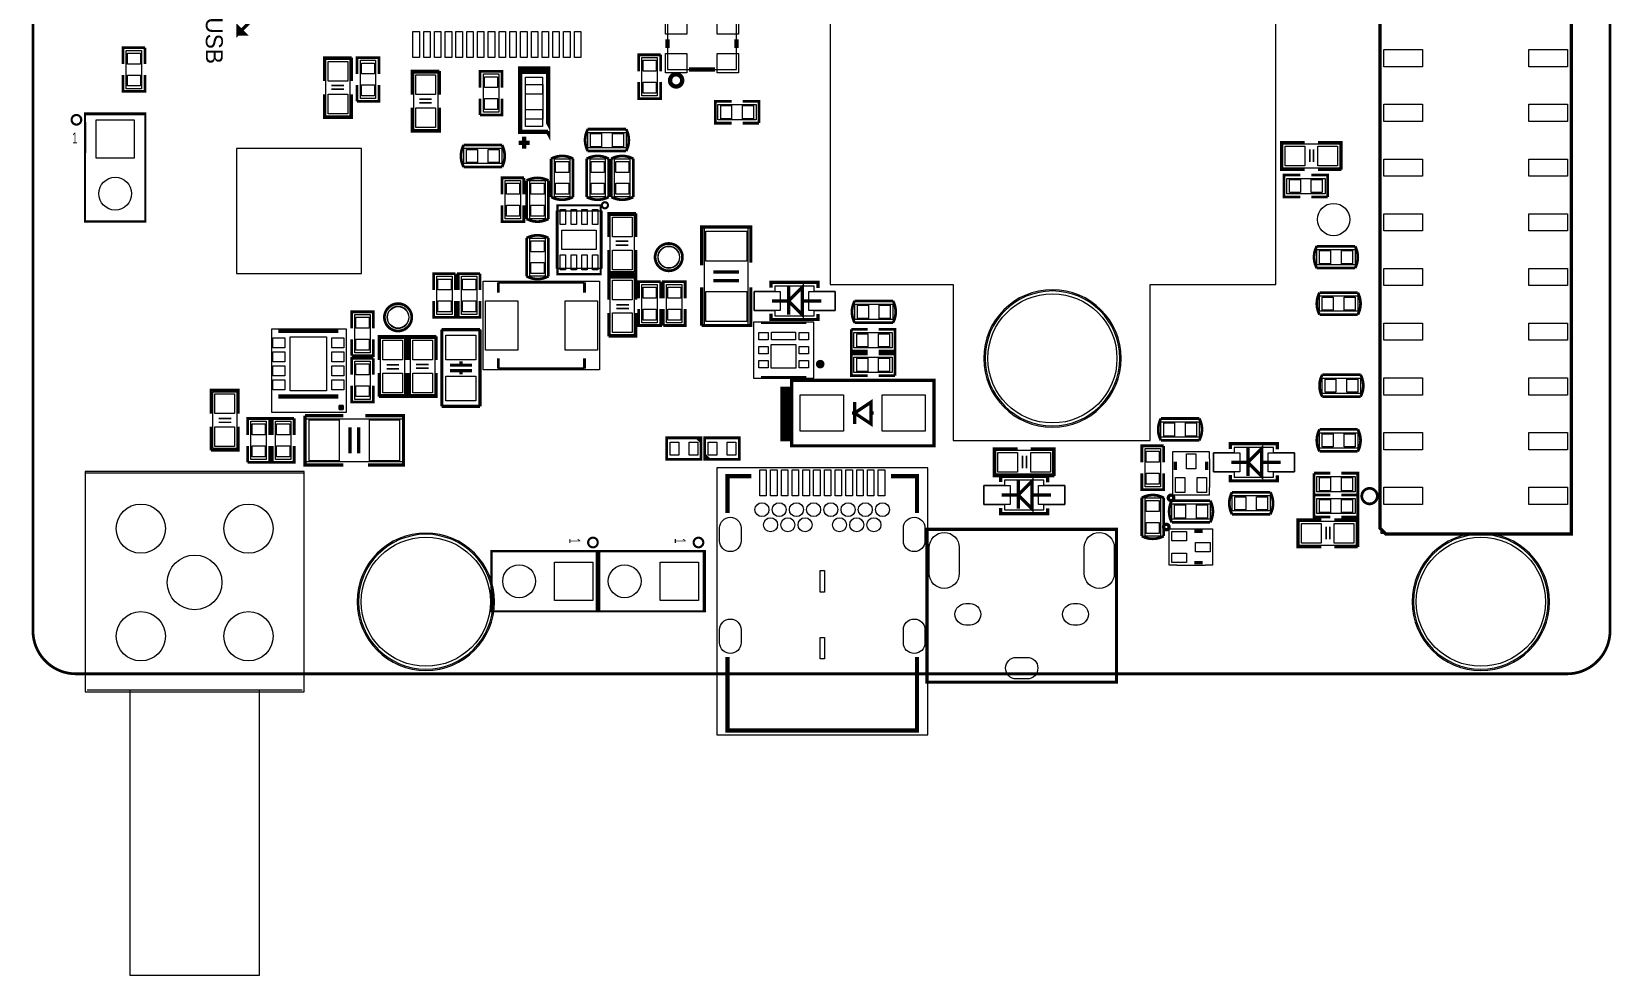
# Model space of a CAD drawing. Extents: x -67 to 6, y -17 to 84.
# Drawn here: x -67.3 to 6.1, y -17.4 to 26.5 of the extents above; entities that cross this region are included whole.
import ezdxf

# ---------------------------------------------------------------- set-up
doc = ezdxf.new("R2010")
doc.units = 0
doc.header["$MEASUREMENT"] = 0
doc.layers.add('PIN_TOP', color=80, linetype='CONTINUOUS')

msp = doc.modelspace()

# ---------------------------------------------------------------- linework, layer by layer
at = {"layer": 'PIN_TOP', "color": 0}
for points, const_width in [([(-67.250005, 81.350002), (-67.250005, -1.35001)], 0.127), ([(6.000013, 60.649993), (6.000013, -1.35001)], 0.127), ([(-4.679975, 54.880002), (-4.679975, 3.410001), (-4.409973, 3.139999), (4.200017, 3.139999), (4.200017, 54.920007), (-4.63997, 54.920007), (-4.679975, 54.880002)], 0.150012), ([(-56.5912, 29.6926), (-56.5912, 27.5082), (-57.7342, 26.3652), (-57.7342, 26.6954), (-57.404, 26.3652), (-57.7088, 26.3652)], 0.1524), ([(-63.0682, 24.9682), (-63.0682, 25.7302), (-62.0522, 25.7302)], 0.127), ([(-62.0522, 25.7302), (-62.0522, 24.9682)], 0.127), ([(-37.777064, 25.710134), (-37.777064, 26.111454)], 0.20066), ([(-34.576664, 26.111454), (-34.576664, 25.710134)], 0.20066), ([(-53.721, 24.1808), (-53.721, 25.273), (-52.451, 25.273)], 0.127), ([(-52.451, 25.273), (-52.451, 24.1808)], 0.127), ([(-52.197, 24.511), (-52.197, 25.273), (-51.181, 25.273), (-51.181, 24.511)], 0.127), ([(-39.116, 24.638), (-39.116, 25.4), (-38.1, 25.4)], 0.127), ([(-38.1, 25.4), (-38.1, 24.638)], 0.127), ([(-62.0522, 24.4602), (-62.0522, 23.6982), (-63.0682, 23.6982), (-63.0682, 24.4602)], 0.127), ([(-49.638864, 23.548594), (-49.638864, 24.640794), (-48.368864, 24.640794)], 0.127), ([(-48.368864, 24.640794), (-48.368864, 23.548594)], 0.127), ([(-46.482, 23.876), (-46.482, 24.638), (-45.466, 24.638), (-45.466, 23.876)], 0.127), ([(-44.623939, 24.763806), (-43.323916, 24.763806), (-43.323916, 24.614403), (-44.623939, 24.614403), (-44.623939, 24.763806), (-43.323916, 24.763806)], 0.199898), ([(-36.776304, 24.711914), (-35.577424, 24.711914)], 0.20066), ([(-52.451, 23.5712), (-52.451, 22.479), (-53.721, 22.479), (-53.721, 23.5712)], 0.127), ([(-52.8066, 23.9776), (-53.3908, 23.9776)], 0.0762), ([(-52.8066, 23.7998), (-53.3908, 23.7998)], 0.0762), ([(-51.181, 24.003), (-51.181, 23.241), (-52.197, 23.241)], 0.127), ([(-52.197, 23.241), (-52.197, 24.003)], 0.127), ([(-38.1, 24.13), (-38.1, 23.368), (-39.116, 23.368), (-39.116, 24.13)], 0.127), ([(-48.368864, 22.938994), (-48.368864, 21.846794), (-49.638864, 21.846794), (-49.638864, 22.938994)], 0.127), ([(-48.724464, 23.345394), (-49.308664, 23.345394)], 0.0762), ([(-48.724464, 23.167594), (-49.308664, 23.167594)], 0.0762), ([(-45.466, 23.368), (-45.466, 22.606), (-46.482, 22.606)], 0.127), ([(-46.482, 22.606), (-46.482, 23.368)], 0.127), ([(-34.798, 22.225), (-35.56, 22.225), (-35.56, 23.241), (-34.798, 23.241)], 0.127), ([(-34.29, 23.241), (-33.528, 23.241), (-33.528, 22.225)], 0.127), ([(-64.831062, 17.661103), (-62.031067, 17.661103), (-62.034064, 22.126194), (-62.031067, 22.681184), (-64.831062, 22.681184), (-64.828064, 22.126194), (-64.831062, 17.661103)], 0.100101), ([(-33.528, 22.225), (-34.29, 22.225)], 0.127), ([(-44.685128, 21.312403), (-44.177128, 21.312403)], 0.199898), ([(-44.431128, 21.033003), (-44.431128, 21.591803)], 0.199898), ([(-41.4782, 21.9456), (-39.7002, 21.9456)], 0.127), ([(-8.1788, 20.066), (-9.271, 20.066), (-9.271, 21.336), (-8.1788, 21.336)], 0.127), ([(-7.5692, 21.336), (-6.477, 21.336), (-6.477, 20.066)], 0.127), ([(-47.244, 21.209), (-45.466, 21.209)], 0.127), ([(-43.18, 18.796), (-43.18, 20.574)], 0.127), ([(-42.164, 20.574), (-42.164, 18.796)], 0.127), ([(-41.529, 18.796), (-41.529, 20.574)], 0.127), ([(-39.7002, 20.9296), (-41.4782, 20.9296)], 0.127), ([(-40.513, 20.574), (-40.513, 18.796)], 0.127), ([(-40.386, 18.796), (-40.386, 20.574)], 0.127), ([(-39.37, 20.574), (-39.37, 18.796)], 0.127), ([(-7.9502, 20.4216), (-7.9502, 21.0058)], 0.0762), ([(-7.7724, 20.4216), (-7.7724, 21.0058)], 0.0762), ([(-45.466, 20.193), (-47.244, 20.193)], 0.127), ([(-8.382, 18.796), (-9.144, 18.796), (-9.144, 19.812), (-8.382, 19.812)], 0.127), ([(-7.874, 19.812), (-7.112, 19.812), (-7.112, 18.796)], 0.127), ([(-6.477, 20.066), (-7.5692, 20.066)], 0.127), ([(-45.466, 18.923), (-45.466, 19.685), (-44.45, 19.685)], 0.127), ([(-44.45, 19.685), (-44.45, 18.923)], 0.127), ([(-44.323, 17.78), (-44.323, 19.558)], 0.127), ([(-43.307, 19.558), (-43.307, 17.78)], 0.127), ([(-44.45, 18.415), (-44.45, 17.653), (-45.466, 17.653), (-45.466, 18.415)], 0.127), ([(-42.884141, 18.411901), (-42.884141, 15.212111), (-40.884145, 15.212111), (-40.884145, 18.411901), (-42.884141, 18.411901)], 0.100101), ([(-7.112, 18.796), (-7.874, 18.796)], 0.127), ([(-40.513, 16.9418), (-40.513, 18.034), (-39.243, 18.034)], 0.127), ([(-39.243, 18.034), (-39.243, 16.9418)], 0.127), ([(-44.323, 15.113), (-44.323, 16.891)], 0.127), ([(-43.307, 16.891), (-43.307, 15.113)], 0.127), ([(-36.195, 15.621), (-36.195, 17.399), (-33.909, 17.399), (-33.909, 15.748)], 0.150114), ([(-39.243, 16.3322), (-39.243, 15.24), (-40.513, 15.24), (-40.513, 16.3322)], 0.127), ([(-39.5986, 16.7386), (-40.1828, 16.7386)], 0.0762), ([(-39.5986, 16.5608), (-40.1828, 16.5608)], 0.0762), ([(-7.62, 16.51), (-5.842, 16.51)], 0.127), ([(-5.842, 15.494), (-7.62, 15.494)], 0.127), ([(-48.641, 14.478), (-48.641, 15.24), (-47.625, 15.24)], 0.127), ([(-47.625, 15.24), (-47.625, 14.478)], 0.127), ([(-47.498, 14.478), (-47.498, 15.24), (-46.482, 15.24)], 0.127), ([(-46.482, 15.24), (-46.482, 14.478)], 0.127), ([(-41.633013, 14.826996), (-45.633005, 14.826996)], 0.127), ([(-45.633005, 14.826996), (-45.633005, 14.347012)], 0.127), ([(-41.633013, 14.826996), (-41.633013, 14.347012)], 0.127), ([(-40.513, 14.0208), (-40.513, 15.113), (-39.243, 15.113), (-39.243, 14.0208)], 0.127), ([(-39.116, 14.097), (-39.116, 14.859), (-38.1, 14.859)], 0.127), ([(-38.1, 14.859), (-38.1, 14.097)], 0.127), ([(-37.973, 14.097), (-37.973, 14.859), (-36.957, 14.859), (-36.957, 14.097)], 0.127), ([(-33.909, 14.605), (-33.909, 12.827), (-36.195, 12.827)], 0.150114), ([(-36.195, 12.827), (-36.195, 14.605)], 0.150114), ([(-35.651948, 15.312898), (-34.452052, 15.312898)], 0.150114), ([(-35.651948, 14.913102), (-34.452052, 14.913102)], 0.150114), ([(-30.7848, 14.5669), (-30.7848, 14.8336), (-32.9692, 14.8336), (-32.9692, 14.5796)], 0.1524), ([(-32.1564, 13.97), (-31.5214, 13.335), (-31.5214, 14.605), (-32.1564, 13.97), (-32.9184, 13.97)], 0.1524), ([(-32.1564, 13.335), (-32.1564, 14.6558)], 0.1524), ([(-47.625, 13.97), (-47.625, 13.208), (-48.641, 13.208), (-48.641, 13.97)], 0.127), ([(-46.482, 13.97), (-46.482, 13.208), (-47.498, 13.208), (-47.498, 13.97)], 0.127), ([(-31.5214, 13.97), (-30.6324, 13.97)], 0.1524), ([(-29.083, 13.97), (-27.305, 13.97)], 0.127), ([(-7.493, 14.351), (-5.715, 14.351)], 0.127), ([(-52.451, 12.7), (-52.451, 13.462), (-51.435, 13.462), (-51.435, 12.7)], 0.127), ([(-40.513, 12.319), (-40.513, 13.4112)], 0.127), ([(-39.243, 13.4112), (-39.243, 12.319), (-40.513, 12.319)], 0.127), ([(-40.1574, 13.7922), (-39.5732, 13.7922)], 0.0762), ([(-40.1574, 13.6144), (-39.5732, 13.6144)], 0.0762), ([(-38.1, 13.589), (-38.1, 12.827), (-39.116, 12.827), (-39.116, 13.589)], 0.127), ([(-36.957, 13.589), (-36.957, 12.827), (-37.973, 12.827)], 0.127), ([(-37.973, 12.827), (-37.973, 13.589)], 0.127), ([(-32.9692, 13.3731), (-32.9692, 13.1064), (-30.7848, 13.1064), (-30.7848, 13.3604)], 0.1524), ([(-5.715, 13.335), (-7.493, 13.335)], 0.127), ([(-55.858004, 12.573), (-53.064004, 12.573)], 0.2), ([(-48.26, 9.0805), (-48.26, 12.6365)], 0.1524), ([(-48.26, 12.6365), (-46.482, 12.6365)], 0.1524), ([(-46.482, 9.0805), (-46.482, 12.6365)], 0.1524), ([(-33.435011, 12.954), (-31.334989, 12.954)], 0.127), ([(-28.480664, 11.635994), (-29.242664, 11.635994), (-29.242664, 12.651994)], 0.127), ([(-29.242664, 12.651994), (-28.480664, 12.651994)], 0.127), ([(-27.305, 12.954), (-29.083, 12.954)], 0.127), ([(-27.972664, 12.651994), (-27.210664, 12.651994), (-27.210664, 11.635994), (-27.972664, 11.635994)], 0.127), ([(-51.435, 12.192), (-51.435, 11.43), (-52.451, 11.43)], 0.127), ([(-52.451, 11.43), (-52.451, 12.192)], 0.127), ([(-51.181, 11.2268), (-51.181, 12.319), (-49.911, 12.319), (-49.911, 11.2268)], 0.127), ([(-49.784, 11.2268), (-49.784, 12.319), (-48.514, 12.319)], 0.127), ([(-48.514, 12.319), (-48.514, 11.2268)], 0.127), ([(-52.451, 10.541), (-52.451, 11.303), (-51.435, 11.303)], 0.127), ([(-51.435, 11.303), (-51.435, 10.541)], 0.127), ([(-50.8254, 10.9982), (-50.2412, 10.9982)], 0.0762), ([(-48.8696, 11.0236), (-49.4538, 11.0236)], 0.0762), ([(-46.863, 10.9855), (-47.879, 10.9855)], 0.1524), ([(-47.371, 10.9855), (-47.371, 11.1633)], 0.1524), ([(-45.633005, 11.306988), (-45.633005, 10.827004)], 0.127), ([(-41.633013, 11.306988), (-41.633013, 10.827004)], 0.127), ([(-28.480664, 10.492994), (-29.242664, 10.492994), (-29.242664, 11.508994), (-28.480664, 11.508994)], 0.127), ([(-27.972664, 11.508994), (-27.210664, 11.508994), (-27.210664, 10.492994)], 0.127), ([(-51.181, 9.525), (-51.181, 10.6172)], 0.127), ([(-49.911, 10.6172), (-49.911, 9.525), (-51.181, 9.525)], 0.127), ([(-50.8254, 10.8204), (-50.2412, 10.8204)], 0.0762), ([(-48.514, 10.6172), (-48.514, 9.525), (-49.784, 9.525), (-49.784, 10.6172)], 0.127), ([(-48.8696, 10.8458), (-49.4538, 10.8458)], 0.0762), ([(-47.879, 10.7315), (-46.863, 10.7315)], 0.1524), ([(-47.371, 10.7315), (-47.371, 10.5537)], 0.1524), ([(-41.633013, 10.827004), (-45.633005, 10.827004)], 0.127), ([(-31.334989, 10.414), (-33.435011, 10.414)], 0.127), ([(-25.659105, 7.239), (-32.009105, 7.239), (-32.009105, 10.287), (-25.405105, 10.287), (-25.405105, 7.239), (-25.659105, 7.239)], 0.1524), ([(-27.210664, 10.492994), (-27.972664, 10.492994)], 0.127), ([(-7.366, 10.541), (-5.588, 10.541)], 0.127), ([(-58.9788, 8.7376), (-58.9788, 9.8298), (-57.7088, 9.8298), (-57.7088, 8.7376)], 0.127), ([(-55.858004, 9.525), (-53.064004, 9.525)], 0.2), ([(-51.435, 10.033), (-51.435, 9.271), (-52.451, 9.271), (-52.451, 10.033)], 0.127), ([(-32.293611, 7.449795), (-32.293611, 9.989795)], 0.500405), ([(-5.588, 9.525), (-7.366, 9.525)], 0.127), ([(-53.064004, 9.017), (-52.810004, 9.017)], 0.2), ([(-52.937004, 9.144), (-52.937004, 8.89)], 0.2), ([(-48.26, 9.0805), (-46.482, 9.0805)], 0.1524), ([(-29.088105, 8.763), (-29.215105, 8.763)], 0.1524), ([(-28.326105, 8.255), (-28.326105, 9.271), (-29.088105, 8.763), (-28.326105, 8.255)], 0.1524), ([(-29.088105, 8.255), (-29.088105, 9.271)], 0.1524), ([(-28.326105, 8.763), (-28.199105, 8.763)], 0.1524), ([(-58.9788, 7.0358), (-58.9788, 8.128)], 0.127), ([(-57.7088, 8.128), (-57.7088, 7.0358), (-58.9788, 7.0358)], 0.127), ([(-58.6232, 8.509), (-58.039, 8.509)], 0.0762), ([(-58.6232, 8.3312), (-58.039, 8.3312)], 0.0762), ([(-57.277, 7.747), (-57.277, 8.509), (-56.261, 8.509), (-56.261, 7.747)], 0.127), ([(-56.134, 7.747), (-56.134, 8.509), (-55.118, 8.509)], 0.127), ([(-55.118, 8.509), (-55.118, 7.747)], 0.127), ([(-52.832, 6.35), (-54.61, 6.35), (-54.61, 8.636)], 0.150114), ([(-54.61, 8.636), (-52.832, 8.636)], 0.150114), ([(-52.523898, 8.092948), (-52.523898, 6.893052)], 0.150114), ([(-52.124102, 8.092948), (-52.124102, 6.893052)], 0.150114), ([(-51.816, 8.636), (-50.038, 8.636), (-50.038, 6.35), (-51.689, 6.35)], 0.150114), ([(-14.859, 8.509), (-13.081, 8.509)], 0.127), ([(-36.217098, 6.611899), (-36.217098, 7.612101), (-37.817298, 7.612101), (-37.817298, 6.611899), (-36.217098, 6.611899)], 0.127), ([(-36.217098, 7.411999), (-36.417301, 7.612101)], 0.127), ([(-36.045902, 7.612101), (-36.045902, 6.611899), (-34.445702, 6.611899), (-34.445702, 7.612101), (-36.045902, 7.612101)], 0.127), ([(-13.081, 7.493), (-14.859, 7.493)], 0.127), ([(-9.4488, 7.0739), (-9.4488, 7.3406), (-11.6332, 7.3406), (-11.6332, 7.0866)], 0.1524), ([(-7.493, 8.001), (-5.715, 8.001)], 0.127), ([(-56.261, 7.239), (-56.261, 6.477), (-57.277, 6.477)], 0.127), ([(-57.277, 6.477), (-57.277, 7.239)], 0.127), ([(-55.118, 7.239), (-55.118, 6.477), (-56.134, 6.477), (-56.134, 7.239)], 0.127), ([(-36.045902, 6.812001), (-35.845699, 6.611899)], 0.127), ([(-21.5138, 5.842), (-22.606, 5.842), (-22.606, 7.112), (-21.5138, 7.112)], 0.127), ([(-21.2852, 6.1976), (-21.2852, 6.7818)], 0.0762), ([(-21.1074, 6.1976), (-21.1074, 6.7818)], 0.0762), ([(-20.9042, 7.112), (-19.812, 7.112), (-19.812, 5.842)], 0.127), ([(-15.748, 6.477), (-15.748, 7.239), (-14.732, 7.239)], 0.127), ([(-14.732, 7.239), (-14.732, 6.477)], 0.127), ([(-10.8204, 6.477), (-10.1854, 5.842), (-10.1854, 7.112), (-10.8204, 6.477), (-11.5824, 6.477)], 0.1524), ([(-10.8204, 5.842), (-10.8204, 7.1628)], 0.1524), ([(-5.715, 6.985), (-7.493, 6.985)], 0.127), ([(-33.889899, 5.82488), (-34.989897, 5.82488), (-34.989897, 4.124884)], 0.199898), ([(-27.390014, 5.82488), (-26.189915, 5.82488), (-26.189915, 4.124884)], 0.199898), ([(-20.1168, 5.5499), (-20.1168, 5.8166), (-22.3012, 5.8166), (-22.3012, 5.5626)], 0.1524), ([(-19.812, 5.842), (-20.9042, 5.842)], 0.127), ([(-14.732, 5.969), (-14.732, 5.207), (-15.748, 5.207), (-15.748, 5.969)], 0.127), ([(-14.1859, 6.5024), (-14.1859, 6.1214)], 0.1524), ([(-12.7381, 6.1214), (-12.7381, 6.5024)], 0.1524), ([(-11.6332, 5.8801), (-11.6332, 5.6134), (-9.4488, 5.6134), (-9.4488, 5.8674)], 0.1524), ([(-10.1854, 6.477), (-9.2964, 6.477)], 0.1524), ([(-6.985, 4.953), (-7.747, 4.953), (-7.747, 5.969)], 0.127), ([(-7.747, 5.969), (-6.985, 5.969)], 0.127), ([(-6.477, 5.969), (-5.715, 5.969), (-5.715, 4.953), (-6.477, 4.953)], 0.127), ([(-21.4884, 4.953), (-20.8534, 4.318), (-20.8534, 5.588), (-21.4884, 4.953), (-22.2504, 4.953)], 0.1524), ([(-21.4884, 4.318), (-21.4884, 5.6388)], 0.1524), ([(-11.557, 5.08), (-9.779, 5.08)], 0.127), ([(-22.3012, 4.3561), (-22.3012, 4.0894), (-20.1168, 4.0894), (-20.1168, 4.3434)], 0.1524), ([(-20.8534, 4.953), (-19.9644, 4.953)], 0.1524), ([(-15.748, 3.048), (-15.748, 4.826)], 0.127), ([(-14.732, 4.826), (-14.732, 3.048)], 0.127), ([(-14.351, 4.699), (-12.573, 4.699)], 0.127), ([(-6.985, 3.937), (-7.747, 3.937), (-7.747, 4.953)], 0.127), ([(-7.747, 4.953), (-6.985, 4.953)], 0.127), ([(-6.477, 4.953), (-5.715, 4.953), (-5.715, 3.937), (-6.477, 3.937)], 0.127), ([(-12.573, 3.683), (-14.351, 3.683)], 0.127), ([(-9.779, 4.064), (-11.557, 4.064)], 0.127), ([(-7.4168, 2.54), (-8.509, 2.54), (-8.509, 3.81), (-7.4168, 3.81)], 0.127), ([(-6.8072, 3.81), (-5.715, 3.81), (-5.715, 2.54)], 0.127), ([(-17.724806, 3.365805), (-16.924807, 3.365805), (-16.924807, -3.734206), (-25.72479, -3.734206), (-25.72479, 3.365805), (-17.724806, 3.365805)], 0.150012), ([(-12.9286, 3.2639), (-13.3096, 3.2639)], 0.1524), ([(-7.1882, 2.8956), (-7.1882, 3.4798)], 0.0762), ([(-7.0104, 2.8956), (-7.0104, 3.4798)], 0.0762), ([(-45.960081, 2.349983), (-45.960081, -0.450012), (-41.494989, -0.447015), (-40.939999, -0.450012), (-40.939999, 2.349983), (-41.494989, 2.346985), (-45.960081, 2.349983)], 0.100101), ([(-41.060091, 2.349983), (-41.060091, -0.450012), (-36.594999, -0.447015), (-36.040009, -0.450012), (-36.040009, 2.349983), (-36.594999, 2.346985), (-41.060091, 2.349983)], 0.100101), ([(-5.715, 2.54), (-6.8072, 2.54)], 0.127), ([(-13.3096, 1.8161), (-12.9286, 1.8161)], 0.1524), ([(-34.989897, -2.575103), (-34.989897, -5.975223), (-26.189915, -5.975223), (-26.189915, -2.575103)], 0.199898), ([(-21.889999, -3.350006), (-65.249984, -3.350006)], 0.127), ([(3.999992, -3.350006), (-21.927464, -3.350006)], 0.127)]:
    msp.add_lwpolyline(points, dxfattribs=dict(at, const_width=const_width))
for points in [[(-4.63997, 3.180004), (4.160012, 3.180004), (4.160012, 54.880002), (-4.63997, 54.880002)], [(-24.511, 43.942), (-24.511, 36.83), (-30.226, 36.83), (-30.226, 14.732), (-24.511, 14.732), (-24.511, 7.493), (-15.367, 7.493), (-15.367, 14.732), (-9.525, 14.732), (-9.525, 36.83), (-15.367, 36.83), (-15.367, 43.942)], [(-36.875364, 26.360374), (-37.876124, 26.360374), (-37.876124, 27.259534), (-36.875364, 27.259534)], [(-34.477604, 26.360374), (-35.478364, 26.360374), (-35.478364, 27.259534), (-34.477604, 27.259534)], [(-49.301933, 26.47569), (-49.301933, 25.275794), (-49.601907, 25.275794), (-49.601907, 26.47569)], [(-48.801807, 26.47569), (-48.801807, 25.275794), (-49.101781, 25.275794), (-49.101781, 26.47569)], [(-48.301935, 26.47569), (-48.301935, 25.275794), (-48.601909, 25.275794), (-48.601909, 26.47569)], [(-47.801809, 26.47569), (-47.801809, 25.275794), (-48.101783, 25.275794), (-48.101783, 26.47569)], [(-47.301937, 26.47569), (-47.301937, 25.275794), (-47.601911, 25.275794), (-47.601911, 26.47569)], [(-46.801811, 26.47569), (-46.801811, 25.275794), (-47.101785, 25.275794), (-47.101785, 26.47569)], [(-46.301939, 26.47569), (-46.301939, 25.275794), (-46.601913, 25.275794), (-46.601913, 26.47569)], [(-45.801813, 26.47569), (-45.801813, 25.275794), (-46.101787, 25.275794), (-46.101787, 26.47569)], [(-45.301941, 26.47569), (-45.301941, 25.275794), (-45.601915, 25.275794), (-45.601915, 26.47569)], [(-44.801815, 26.47569), (-44.801815, 25.275794), (-45.101789, 25.275794), (-45.101789, 26.47569)], [(-44.301943, 26.47569), (-44.301943, 25.275794), (-44.601917, 25.275794), (-44.601917, 26.47569)], [(-43.801817, 26.47569), (-43.801817, 25.275794), (-44.101791, 25.275794), (-44.101791, 26.47569)], [(-43.301945, 26.47569), (-43.301945, 25.275794), (-43.601919, 25.275794), (-43.601919, 26.47569)], [(-42.801819, 26.47569), (-42.801819, 25.275794), (-43.101793, 25.275794), (-43.101793, 26.47569)], [(-42.301947, 26.47569), (-42.301947, 25.275794), (-42.601921, 25.275794), (-42.601921, 26.47569)], [(-41.801821, 26.47569), (-41.801821, 25.275794), (-42.101795, 25.275794), (-42.101795, 26.47569)], [(-37.777064, 27.109674), (-37.777064, 24.711914), (-34.576664, 24.711914), (-34.576664, 27.109674)], [(-62.2046, 23.8252), (-62.9158, 23.8252), (-62.9158, 25.6032), (-62.2046, 25.6032)], [(-62.2554, 24.9682), (-62.865, 24.9682), (-62.865, 25.4762), (-62.2554, 25.4762)], [(-52.5272, 23.5712), (-52.5272, 22.5552), (-53.6448, 22.5552), (-53.6448, 25.1968), (-52.5272, 25.1968), (-52.5272, 23.9522)], [(-53.5432, 25.0952), (-52.6288, 25.0952), (-52.6288, 24.1808), (-53.5432, 24.1808)], [(-52.0446, 25.146), (-51.3334, 25.146), (-51.3334, 23.368), (-52.0446, 23.368)], [(-51.9938, 25.019), (-51.3842, 25.019), (-51.3842, 24.511), (-51.9938, 24.511)], [(-38.2524, 23.495), (-38.9636, 23.495), (-38.9636, 25.273), (-38.2524, 25.273)], [(-38.3032, 24.638), (-38.9128, 24.638), (-38.9128, 25.146), (-38.3032, 25.146)], [(-36.875364, 24.562054), (-37.876124, 24.562054), (-37.876124, 25.461214), (-36.875364, 25.461214)], [(-34.477604, 24.562054), (-35.478364, 24.562054), (-35.478364, 25.461214), (-34.477604, 25.461214)], [(-2.709977, 24.840006), (-4.509973, 24.840006), (-4.509973, 25.640005), (-2.709977, 25.640005)], [(4.030015, 24.840006), (2.230018, 24.840006), (2.230018, 25.640005), (4.030015, 25.640005)], [(-62.2554, 23.9522), (-62.865, 23.9522), (-62.865, 24.4602), (-62.2554, 24.4602)], [(-48.445064, 22.938994), (-48.445064, 21.922994), (-49.562664, 21.922994), (-49.562664, 24.564594), (-48.445064, 24.564594), (-48.445064, 23.319994)], [(-49.461064, 24.462994), (-48.546664, 24.462994), (-48.546664, 23.548594), (-49.461064, 23.548594)], [(-46.3296, 24.511), (-45.6184, 24.511), (-45.6184, 22.733), (-46.3296, 22.733)], [(-46.2788, 24.384), (-45.6692, 24.384), (-45.6692, 23.876), (-46.2788, 23.876)], [(-43.580228, 23.573791), (-44.367628, 23.573791), (-44.367628, 24.361191), (-43.580228, 24.361191)], [(-53.5432, 23.5712), (-52.6288, 23.5712), (-52.6288, 22.6568), (-53.5432, 22.6568)], [(-51.9938, 24.003), (-51.3842, 24.003), (-51.3842, 23.495), (-51.9938, 23.495)], [(-43.573929, 22.417303), (-44.373927, 22.417303), (-44.373927, 24.017503), (-43.573929, 24.017503)], [(-38.3032, 23.622), (-38.9128, 23.622), (-38.9128, 24.13), (-38.3032, 24.13)], [(-49.461064, 22.938994), (-48.546664, 22.938994), (-48.546664, 22.024594), (-49.461064, 22.024594)], [(-46.2788, 23.368), (-45.6692, 23.368), (-45.6692, 22.86), (-46.2788, 22.86)], [(-43.580228, 22.073616), (-44.367628, 22.073616), (-44.367628, 22.861016), (-43.580228, 22.861016)], [(-35.433, 22.3774), (-35.433, 23.0886), (-33.655, 23.0886), (-33.655, 22.3774)], [(-35.306, 22.4282), (-35.306, 23.0378), (-34.798, 23.0378), (-34.798, 22.4282)], [(-34.29, 22.4282), (-34.29, 23.0378), (-33.782, 23.0378), (-33.782, 22.4282)], [(-2.709977, 22.300006), (-4.509973, 22.300006), (-4.509973, 23.100005), (-2.709977, 23.100005)], [(4.030015, 22.300006), (2.230018, 22.300006), (2.230018, 23.100005), (4.030015, 23.100005)], [(-64.828064, 17.681194), (-62.031067, 17.681194), (-62.031067, 22.608286), (-64.828064, 22.608286)], [(-64.320064, 20.602194), (-64.320064, 22.380194), (-62.542064, 22.380194), (-62.542064, 20.602194)], [(-39.7002, 21.7932), (-39.7002, 21.082), (-41.4782, 21.082), (-41.4782, 21.7932)], [(-40.8432, 21.7424), (-40.8432, 21.1328), (-41.3512, 21.1328), (-41.3512, 21.7424)], [(-39.8272, 21.7424), (-39.8272, 21.1328), (-40.3352, 21.1328), (-40.3352, 21.7424)], [(-51.989838, 15.249957), (-51.989838, 21.050047), (-57.789928, 21.050047), (-57.789928, 15.249957)], [(-47.244, 20.3454), (-47.244, 21.0566), (-45.466, 21.0566), (-45.466, 20.3454)], [(-47.117, 20.3962), (-47.117, 21.0058), (-46.609, 21.0058), (-46.609, 20.3962)], [(-46.101, 20.3962), (-46.101, 21.0058), (-45.593, 21.0058), (-45.593, 20.3962)], [(-42.3164, 18.796), (-43.0276, 18.796), (-43.0276, 20.574), (-42.3164, 20.574)], [(-41.3766, 20.574), (-40.6654, 20.574), (-40.6654, 18.796), (-41.3766, 18.796)], [(-40.2336, 20.574), (-39.5224, 20.574), (-39.5224, 18.796), (-40.2336, 18.796)], [(-8.1788, 20.1422), (-9.1948, 20.1422), (-9.1948, 21.2598), (-6.5532, 21.2598), (-6.5532, 20.1422), (-7.7978, 20.1422)], [(-8.1788, 21.1582), (-8.1788, 20.2438), (-9.0932, 20.2438), (-9.0932, 21.1582)], [(-6.6548, 21.1582), (-6.6548, 20.2438), (-7.5692, 20.2438), (-7.5692, 21.1582)], [(-2.709977, 19.760006), (-4.509973, 19.760006), (-4.509973, 20.560005), (-2.709977, 20.560005)], [(4.030015, 19.760006), (2.230018, 19.760006), (2.230018, 20.560005), (4.030015, 20.560005)], [(-42.3672, 19.939), (-42.9768, 19.939), (-42.9768, 20.447), (-42.3672, 20.447)], [(-41.3258, 20.447), (-40.7162, 20.447), (-40.7162, 19.939), (-41.3258, 19.939)], [(-40.1828, 20.447), (-39.5732, 20.447), (-39.5732, 19.939), (-40.1828, 19.939)], [(-44.6024, 17.78), (-45.3136, 17.78), (-45.3136, 19.558), (-44.6024, 19.558)], [(-44.6532, 18.923), (-45.2628, 18.923), (-45.2628, 19.431), (-44.6532, 19.431)], [(-43.4594, 17.78), (-44.1706, 17.78), (-44.1706, 19.558), (-43.4594, 19.558)], [(-43.5102, 18.923), (-44.1198, 18.923), (-44.1198, 19.431), (-43.5102, 19.431)], [(-42.3672, 18.923), (-42.9768, 18.923), (-42.9768, 19.431), (-42.3672, 19.431)], [(-41.3258, 19.431), (-40.7162, 19.431), (-40.7162, 18.923), (-41.3258, 18.923)], [(-40.1828, 19.431), (-39.5732, 19.431), (-39.5732, 18.923), (-40.1828, 18.923)], [(-9.017, 18.9484), (-9.017, 19.6596), (-7.239, 19.6596), (-7.239, 18.9484)], [(-8.89, 18.9992), (-8.89, 19.6088), (-8.382, 19.6088), (-8.382, 18.9992)], [(-7.874, 18.9992), (-7.874, 19.6088), (-7.366, 19.6088), (-7.366, 18.9992)], [(-44.6532, 17.907), (-45.2628, 17.907), (-45.2628, 18.415), (-44.6532, 18.415)], [(-43.5102, 17.907), (-44.1198, 17.907), (-44.1198, 18.415), (-43.5102, 18.415)], [(-42.934153, 18.147005), (-40.834132, 18.147005), (-40.834132, 15.477007), (-42.934153, 15.477007)], [(-42.759185, 18.212016), (-42.509275, 18.212016), (-42.509275, 17.512017), (-42.759185, 17.512017)], [(-42.259009, 18.212016), (-42.009098, 18.212016), (-42.009098, 17.512017), (-42.259009, 17.512017)], [(-41.759187, 18.212016), (-41.509277, 18.212016), (-41.509277, 17.512017), (-41.759187, 17.512017)], [(-41.259011, 18.212016), (-41.0091, 18.212016), (-41.0091, 17.512017), (-41.259011, 17.512017)], [(-39.3192, 16.3322), (-39.3192, 15.3162), (-40.4368, 15.3162), (-40.4368, 17.9578), (-39.3192, 17.9578), (-39.3192, 16.7132)], [(-40.3352, 17.8562), (-39.4208, 17.8562), (-39.4208, 16.9418), (-40.3352, 16.9418)], [(-2.709977, 17.220006), (-4.509973, 17.220006), (-4.509973, 18.020005), (-2.709977, 18.020005)], [(4.030015, 17.220006), (2.230018, 17.220006), (2.230018, 18.020005), (4.030015, 18.020005)], [(-43.4594, 15.113), (-44.1706, 15.113), (-44.1706, 16.891), (-43.4594, 16.891)], [(-42.68409, 17.261954), (-41.084195, 17.261954), (-41.084195, 16.362058), (-42.68409, 16.362058)], [(-34.052002, 12.81303), (-36.051998, 12.81303), (-36.051998, 17.41297), (-34.052002, 17.41297)], [(-34.0995, 15.8115), (-36.0045, 15.8115), (-36.0045, 17.2085), (-34.0995, 17.2085)], [(-43.5102, 16.256), (-44.1198, 16.256), (-44.1198, 16.764), (-43.5102, 16.764)], [(-40.3352, 16.3322), (-39.4208, 16.3322), (-39.4208, 15.4178), (-40.3352, 15.4178)], [(-7.62, 15.6464), (-7.62, 16.3576), (-5.842, 16.3576), (-5.842, 15.6464)], [(-7.493, 15.6972), (-7.493, 16.3068), (-6.985, 16.3068), (-6.985, 15.6972)], [(-6.477, 15.6972), (-6.477, 16.3068), (-5.969, 16.3068), (-5.969, 15.6972)], [(-43.5102, 15.24), (-44.1198, 15.24), (-44.1198, 15.748), (-43.5102, 15.748)], [(-42.759185, 16.111995), (-42.509275, 16.111995), (-42.509275, 15.411996), (-42.759185, 15.411996)], [(-42.259009, 16.111995), (-42.009098, 16.111995), (-42.009098, 15.411996), (-42.259009, 15.411996)], [(-41.759187, 16.111995), (-41.509277, 16.111995), (-41.509277, 15.411996), (-41.759187, 15.411996)], [(-41.259011, 16.111995), (-41.0091, 16.111995), (-41.0091, 15.411996), (-41.259011, 15.411996)], [(-2.709977, 14.680006), (-4.509973, 14.680006), (-4.509973, 15.480005), (-2.709977, 15.480005)], [(4.030015, 14.680006), (2.230018, 14.680006), (2.230018, 15.480005), (4.030015, 15.480005)], [(-47.7774, 13.335), (-48.4886, 13.335), (-48.4886, 15.113), (-47.7774, 15.113)], [(-47.8282, 14.478), (-48.4378, 14.478), (-48.4378, 14.986), (-47.8282, 14.986)], [(-46.6344, 13.335), (-47.3456, 13.335), (-47.3456, 15.113), (-46.6344, 15.113)], [(-46.6852, 14.478), (-47.2948, 14.478), (-47.2948, 14.986), (-46.6852, 14.986)], [(-46.333004, 14.890496), (-40.933014, 14.890496), (-40.933014, 10.763504), (-46.333004, 10.763504)], [(-40.4368, 14.0208), (-40.4368, 15.0368), (-39.3192, 15.0368), (-39.3192, 12.3952), (-40.4368, 12.3952), (-40.4368, 13.6398)], [(-39.4208, 14.0208), (-40.3352, 14.0208), (-40.3352, 14.9352), (-39.4208, 14.9352)], [(-38.2524, 12.954), (-38.9636, 12.954), (-38.9636, 14.732), (-38.2524, 14.732)], [(-37.8206, 14.732), (-37.1094, 14.732), (-37.1094, 12.954), (-37.8206, 12.954)], [(-47.8282, 13.462), (-48.4378, 13.462), (-48.4378, 13.97), (-47.8282, 13.97)], [(-46.6852, 13.462), (-47.2948, 13.462), (-47.2948, 13.97), (-46.6852, 13.97)], [(-46.233016, 13.976998), (-44.733019, 13.976998), (-44.733019, 11.677002), (-46.233016, 11.677002)], [(-42.532998, 13.976998), (-41.033001, 13.976998), (-41.033001, 11.677002), (-42.532998, 11.677002)], [(-38.3032, 14.097), (-38.9128, 14.097), (-38.9128, 14.605), (-38.3032, 14.605)], [(-37.7698, 14.605), (-37.1602, 14.605), (-37.1602, 14.097), (-37.7698, 14.097)], [(-34.0995, 13.0175), (-36.0045, 13.0175), (-36.0045, 14.4145), (-34.0995, 14.4145)], [(-33.7566, 14.4145), (-33.7566, 13.5255), (-32.7914, 13.5255), (-32.7914, 13.2842), (-30.9626, 13.2842), (-30.9626, 13.5255), (-29.9974, 13.5255), (-29.9974, 14.4145), (-30.9626, 14.4145), (-30.9626, 14.6558), (-32.7914, 14.6558), (-32.7914, 14.4145)], [(-33.7566, 14.4145), (-32.5374, 14.4145), (-32.5374, 13.5255), (-33.7566, 13.5255)], [(-31.2166, 14.4145), (-29.9974, 14.4145), (-29.9974, 13.5255), (-31.2166, 13.5255)], [(-7.493, 13.4874), (-7.493, 14.1986), (-5.715, 14.1986), (-5.715, 13.4874)], [(-7.366, 13.5382), (-7.366, 14.1478), (-6.858, 14.1478), (-6.858, 13.5382)], [(-6.35, 13.5382), (-6.35, 14.1478), (-5.842, 14.1478), (-5.842, 13.5382)], [(-52.2986, 13.335), (-51.5874, 13.335), (-51.5874, 11.557), (-52.2986, 11.557)], [(-52.2478, 13.208), (-51.6382, 13.208), (-51.6382, 12.7), (-52.2478, 12.7)], [(-39.4208, 12.4968), (-40.3352, 12.4968), (-40.3352, 13.4112), (-39.4208, 13.4112)], [(-38.3032, 13.081), (-38.9128, 13.081), (-38.9128, 13.589), (-38.3032, 13.589)], [(-37.7698, 13.589), (-37.1602, 13.589), (-37.1602, 13.081), (-37.7698, 13.081)], [(-27.305, 13.8176), (-27.305, 13.1064), (-29.083, 13.1064), (-29.083, 13.8176)], [(-28.448, 13.7668), (-28.448, 13.1572), (-28.956, 13.1572), (-28.956, 13.7668)], [(-27.432, 13.7668), (-27.432, 13.1572), (-27.94, 13.1572), (-27.94, 13.7668)], [(-52.710004, 8.79), (-56.161, 8.79), (-56.161, 12.673), (-52.710004, 12.673)], [(-48.26, 9.0805), (-48.26, 12.6365), (-46.482, 12.6365), (-46.482, 9.0805)], [(-30.985003, 10.384003), (-30.985003, 12.983997), (-33.784997, 12.983997), (-33.784997, 10.384003)], [(-33.105001, 12.509017), (-33.105001, 12.159005), (-33.534998, 12.159005), (-33.534998, 12.509017)], [(-31.826454, 12.514097), (-31.826454, 12.164085), (-32.943546, 12.164085), (-32.943546, 12.514097)], [(-31.235002, 12.509017), (-31.235002, 12.159005), (-31.664999, 12.159005), (-31.664999, 12.509017)], [(-27.337664, 12.499594), (-27.337664, 11.788394), (-29.115664, 11.788394), (-29.115664, 12.499594)], [(-2.709977, 12.140006), (-4.509973, 12.140006), (-4.509973, 12.940005), (-2.709977, 12.940005)], [(4.030015, 12.140006), (2.230018, 12.140006), (2.230018, 12.940005), (4.030015, 12.940005)], [(-55.551006, 11.789004), (-56.111, 11.789004), (-56.111, 12.259005), (-55.551006, 12.259005)], [(-53.611005, 9.788995), (-55.311002, 9.788995), (-55.311002, 12.309005), (-53.611005, 12.309005)], [(-52.811007, 11.789004), (-53.371001, 11.789004), (-53.371001, 12.259005), (-52.811007, 12.259005)], [(-52.2478, 12.192), (-51.6382, 12.192), (-51.6382, 11.684), (-52.2478, 11.684)], [(-51.1048, 11.2268), (-51.1048, 12.2428), (-49.9872, 12.2428), (-49.9872, 9.6012), (-51.1048, 9.6012), (-51.1048, 10.8458)], [(-50.0888, 11.2268), (-51.0032, 11.2268), (-51.0032, 12.1412), (-50.0888, 12.1412)], [(-48.5902, 10.6172), (-48.5902, 9.6012), (-49.7078, 9.6012), (-49.7078, 12.2428), (-48.5902, 12.2428), (-48.5902, 10.9982)], [(-49.6062, 12.1412), (-48.6918, 12.1412), (-48.6918, 11.2268), (-49.6062, 11.2268)], [(-46.6725, 11.2395), (-48.0695, 11.2395), (-48.0695, 12.3825), (-46.6725, 12.3825)], [(-33.105001, 11.859006), (-33.105001, 11.508994), (-33.534998, 11.508994), (-33.534998, 11.859006)], [(-31.80955, 11.947766), (-31.80955, 10.850258), (-32.96045, 10.850258), (-32.96045, 11.947766)], [(-31.235002, 11.859006), (-31.235002, 11.508994), (-31.664999, 11.508994), (-31.664999, 11.859006)], [(-28.480664, 12.448794), (-28.480664, 11.839194), (-28.988664, 11.839194), (-28.988664, 12.448794)], [(-27.464664, 12.448794), (-27.464664, 11.839194), (-27.972664, 11.839194), (-27.972664, 12.448794)], [(-55.551006, 11.138992), (-56.111, 11.138992), (-56.111, 11.608994), (-55.551006, 11.608994)], [(-52.811007, 11.138992), (-53.371001, 11.138992), (-53.371001, 11.608994), (-52.811007, 11.608994)], [(-51.5874, 9.398), (-52.2986, 9.398), (-52.2986, 11.176), (-51.5874, 11.176)], [(-51.6382, 10.541), (-52.2478, 10.541), (-52.2478, 11.049), (-51.6382, 11.049)], [(-33.105001, 11.208995), (-33.105001, 10.858983), (-33.534998, 10.858983), (-33.534998, 11.208995)], [(-31.235002, 11.208995), (-31.235002, 10.858983), (-31.664999, 10.858983), (-31.664999, 11.208995)], [(-29.115664, 10.645394), (-29.115664, 11.356594), (-27.337664, 11.356594), (-27.337664, 10.645394)], [(-28.988664, 10.696194), (-28.988664, 11.305794), (-28.480664, 11.305794), (-28.480664, 10.696194)], [(-27.972664, 10.696194), (-27.972664, 11.305794), (-27.464664, 11.305794), (-27.464664, 10.696194)], [(-55.551006, 10.489006), (-56.111, 10.489006), (-56.111, 10.959008), (-55.551006, 10.959008)], [(-55.551006, 9.838995), (-56.111, 9.838995), (-56.111, 10.308996), (-55.551006, 10.308996)], [(-52.811007, 10.489006), (-53.371001, 10.489006), (-53.371001, 10.959008), (-52.811007, 10.959008)], [(-52.811007, 9.838995), (-53.371001, 9.838995), (-53.371001, 10.308996), (-52.811007, 10.308996)], [(-50.0888, 9.7028), (-51.0032, 9.7028), (-51.0032, 10.6172), (-50.0888, 10.6172)], [(-49.6062, 10.6172), (-48.6918, 10.6172), (-48.6918, 9.7028), (-49.6062, 9.7028)], [(-46.6725, 9.3345), (-48.0695, 9.3345), (-48.0695, 10.4775), (-46.6725, 10.4775)], [(-25.405105, 10.287), (-32.009105, 10.287), (-32.009105, 7.239), (-25.405105, 7.239)], [(-7.366, 9.6774), (-7.366, 10.3886), (-5.588, 10.3886), (-5.588, 9.6774)], [(-7.239, 9.7282), (-7.239, 10.3378), (-6.731, 10.3378), (-6.731, 9.7282)], [(-6.223, 9.7282), (-6.223, 10.3378), (-5.715, 10.3378), (-5.715, 9.7282)], [(-2.709977, 9.600006), (-4.509973, 9.600006), (-4.509973, 10.400005), (-2.709977, 10.400005)], [(4.030015, 9.600006), (2.230018, 9.600006), (2.230018, 10.400005), (4.030015, 10.400005)], [(-58.9026, 8.7376), (-58.9026, 9.7536), (-57.785, 9.7536), (-57.785, 7.112), (-58.9026, 7.112), (-58.9026, 8.3566)], [(-57.8866, 8.7376), (-58.801, 8.7376), (-58.801, 9.652), (-57.8866, 9.652)], [(-51.6382, 9.525), (-52.2478, 9.525), (-52.2478, 10.033), (-51.6382, 10.033)], [(-29.6037, 9.6012), (-29.6037, 7.9248), (-31.6103, 7.9248), (-31.6103, 9.6012)], [(-25.803911, 9.6012), (-25.803911, 7.9248), (-27.810511, 7.9248), (-27.810511, 9.6012)], [(-57.8866, 7.2136), (-58.801, 7.2136), (-58.801, 8.128), (-57.8866, 8.128)], [(-57.1246, 8.382), (-56.4134, 8.382), (-56.4134, 6.604), (-57.1246, 6.604)], [(-57.0738, 8.255), (-56.4642, 8.255), (-56.4642, 7.747), (-57.0738, 7.747)], [(-55.2704, 6.604), (-55.9816, 6.604), (-55.9816, 8.382), (-55.2704, 8.382)], [(-55.3212, 7.747), (-55.9308, 7.747), (-55.9308, 8.255), (-55.3212, 8.255)], [(-54.62397, 6.493002), (-54.62397, 8.492998), (-50.02403, 8.492998), (-50.02403, 6.493002)], [(-54.4195, 6.5405), (-54.4195, 8.4455), (-53.0225, 8.4455), (-53.0225, 6.5405)], [(-51.6255, 6.5405), (-51.6255, 8.4455), (-50.2285, 8.4455), (-50.2285, 6.5405)], [(-13.081, 8.3566), (-13.081, 7.6454), (-14.859, 7.6454), (-14.859, 8.3566)], [(-14.224, 8.3058), (-14.224, 7.6962), (-14.732, 7.6962), (-14.732, 8.3058)], [(-13.208, 8.3058), (-13.208, 7.6962), (-13.716, 7.6962), (-13.716, 8.3058)], [(-36.217098, 6.611899), (-36.217098, 7.612101), (-37.817298, 7.612101), (-37.817298, 6.611899)], [(-37.258396, 7.411999), (-37.258396, 6.812001), (-37.658396, 6.812001), (-37.658396, 7.411999)], [(-36.376, 7.411999), (-36.376, 6.812001), (-36.776, 6.812001), (-36.776, 7.411999)], [(-36.045902, 7.612101), (-36.045902, 6.611899), (-34.445702, 6.611899), (-34.445702, 7.612101)], [(-35.887, 6.812001), (-35.887, 7.411999), (-35.487, 7.411999), (-35.487, 6.812001)], [(-35.004604, 6.812001), (-35.004604, 7.411999), (-34.604604, 7.411999), (-34.604604, 6.812001)], [(-7.493, 7.1374), (-7.493, 7.8486), (-5.715, 7.8486), (-5.715, 7.1374)], [(-7.366, 7.1882), (-7.366, 7.7978), (-6.858, 7.7978), (-6.858, 7.1882)], [(-6.35, 7.1882), (-6.35, 7.7978), (-5.842, 7.7978), (-5.842, 7.1882)], [(-2.709977, 7.060006), (-4.509973, 7.060006), (-4.509973, 7.860005), (-2.709977, 7.860005)], [(4.030015, 7.060006), (2.230018, 7.060006), (2.230018, 7.860005), (4.030015, 7.860005)], [(-57.0738, 7.239), (-56.4642, 7.239), (-56.4642, 6.731), (-57.0738, 6.731)], [(-55.3212, 6.731), (-55.9308, 6.731), (-55.9308, 7.239), (-55.3212, 7.239)], [(-21.5138, 5.9182), (-22.5298, 5.9182), (-22.5298, 7.0358), (-19.8882, 7.0358), (-19.8882, 5.9182), (-21.1328, 5.9182)], [(-21.5138, 6.9342), (-21.5138, 6.0198), (-22.4282, 6.0198), (-22.4282, 6.9342)], [(-19.9898, 6.9342), (-19.9898, 6.0198), (-20.9042, 6.0198), (-20.9042, 6.9342)], [(-14.8844, 5.334), (-15.5956, 5.334), (-15.5956, 7.112), (-14.8844, 7.112)], [(-14.9352, 6.477), (-15.5448, 6.477), (-15.5448, 6.985), (-14.9352, 6.985)], [(-14.3129, 6.968998), (-12.612091, 6.968998), (-12.612091, 6.6294), (-12.6111, 6.6294), (-12.6111, 5.3086), (-12.612091, 5.3086), (-12.612091, 4.953), (-14.311909, 4.953), (-14.311909, 5.3086), (-14.3129, 5.3086)], [(-13.6779, 6.17601), (-13.6779, 6.86181), (-13.2461, 6.86181), (-13.2461, 6.17601)], [(-12.4206, 6.9215), (-12.4206, 6.0325), (-11.4554, 6.0325), (-11.4554, 5.7912), (-9.6266, 5.7912), (-9.6266, 6.0325), (-8.6614, 6.0325), (-8.6614, 6.9215), (-9.6266, 6.9215), (-9.6266, 7.1628), (-11.4554, 7.1628), (-11.4554, 6.9215)], [(-12.4206, 6.9215), (-11.2014, 6.9215), (-11.2014, 6.0325), (-12.4206, 6.0325)], [(-9.8806, 6.9215), (-8.6614, 6.9215), (-8.6614, 6.0325), (-9.8806, 6.0325)], [(-54.659987, -4.185006), (-54.659987, 5.974994), (-64.819987, 5.974994), (-64.819987, -4.185006)], [(-25.690017, 6.224981), (-35.489794, 6.224981), (-35.489794, -6.175121), (-25.690017, -6.175121)], [(-33.490027, 4.924933), (-33.490027, 6.124829), (-33.190028, 6.124829), (-33.190028, 4.924933)], [(-32.989825, 4.924933), (-32.989825, 6.124829), (-32.689825, 6.124829), (-32.689825, 4.924933)], [(-32.490029, 4.924933), (-32.490029, 6.124829), (-32.19003, 6.124829), (-32.19003, 4.924933)], [(-31.989827, 4.924933), (-31.989827, 6.124829), (-31.689827, 6.124829), (-31.689827, 4.924933)], [(-31.490006, 4.924933), (-31.490006, 6.124829), (-31.190006, 6.124829), (-31.190006, 4.924933)], [(-30.989829, 4.924933), (-30.989829, 6.124829), (-30.689829, 6.124829), (-30.689829, 4.924933)], [(-30.490008, 4.924933), (-30.490008, 6.124829), (-30.190008, 6.124829), (-30.190008, 4.924933)], [(-29.989831, 4.924933), (-29.989831, 6.124829), (-29.689831, 6.124829), (-29.689831, 4.924933)], [(-29.49001, 4.924933), (-29.49001, 6.124829), (-29.19001, 6.124829), (-29.19001, 4.924933)], [(-28.989807, 4.924933), (-28.989807, 6.124829), (-28.689808, 6.124829), (-28.689808, 4.924933)], [(-28.490012, 4.924933), (-28.490012, 6.124829), (-28.190012, 6.124829), (-28.190012, 4.924933)], [(-27.989809, 4.924933), (-27.989809, 6.124829), (-27.68981, 6.124829), (-27.68981, 4.924933)], [(-14.9352, 5.461), (-15.5448, 5.461), (-15.5448, 5.969), (-14.9352, 5.969)], [(-23.0886, 5.3975), (-23.0886, 4.5085), (-22.1234, 4.5085), (-22.1234, 4.2672), (-20.2946, 4.2672), (-20.2946, 4.5085), (-19.3294, 4.5085), (-19.3294, 5.3975), (-20.2946, 5.3975), (-20.2946, 5.6388), (-22.1234, 5.6388), (-22.1234, 5.3975)], [(-23.0886, 5.3975), (-21.8694, 5.3975), (-21.8694, 4.5085), (-23.0886, 4.5085)], [(-20.5486, 5.3975), (-19.3294, 5.3975), (-19.3294, 4.5085), (-20.5486, 4.5085)], [(-14.177797, 5.07619), (-14.177797, 5.76199), (-13.745997, 5.76199), (-13.745997, 5.07619)], [(-13.178003, 5.07619), (-13.178003, 5.76199), (-12.746203, 5.76199), (-12.746203, 5.07619)], [(-5.842, 5.8166), (-5.842, 5.1054), (-7.62, 5.1054), (-7.62, 5.8166)], [(-6.985, 5.7658), (-6.985, 5.1562), (-7.493, 5.1562), (-7.493, 5.7658)], [(-5.969, 5.7658), (-5.969, 5.1562), (-6.477, 5.1562), (-6.477, 5.7658)], [(-2.709977, 4.520006), (-4.509973, 4.520006), (-4.509973, 5.320005), (-2.709977, 5.320005)], [(4.030015, 4.520006), (2.230018, 4.520006), (2.230018, 5.320005), (4.030015, 5.320005)], [(-14.8844, 3.048), (-15.5956, 3.048), (-15.5956, 4.826), (-14.8844, 4.826)], [(-14.9352, 4.191), (-15.5448, 4.191), (-15.5448, 4.699), (-14.9352, 4.699)], [(-12.573, 4.5466), (-12.573, 3.8354), (-14.351, 3.8354), (-14.351, 4.5466)], [(-13.716, 4.4958), (-13.716, 3.8862), (-14.224, 3.8862), (-14.224, 4.4958)], [(-12.7, 4.4958), (-12.7, 3.8862), (-13.208, 3.8862), (-13.208, 4.4958)], [(-11.557, 4.2164), (-11.557, 4.9276), (-9.779, 4.9276), (-9.779, 4.2164)], [(-11.43, 4.2672), (-11.43, 4.8768), (-10.922, 4.8768), (-10.922, 4.2672)], [(-10.414, 4.2672), (-10.414, 4.8768), (-9.906, 4.8768), (-9.906, 4.2672)], [(-5.842, 4.8006), (-5.842, 4.0894), (-7.62, 4.0894), (-7.62, 4.8006)], [(-6.985, 4.7498), (-6.985, 4.1402), (-7.493, 4.1402), (-7.493, 4.7498)], [(-5.969, 4.7498), (-5.969, 4.1402), (-6.477, 4.1402), (-6.477, 4.7498)], [(-14.9352, 3.175), (-15.5448, 3.175), (-15.5448, 3.683), (-14.9352, 3.683)], [(-7.4168, 2.6162), (-8.4328, 2.6162), (-8.4328, 3.7338), (-5.7912, 3.7338), (-5.7912, 2.6162), (-7.0358, 2.6162)], [(-16.924807, -3.734206), (-16.924807, 3.365805), (-25.72479, 3.365805), (-25.72479, -3.734206)], [(-12.462002, 3.3909), (-12.462002, 1.690091), (-12.8016, 1.690091), (-12.8016, 1.6891), (-14.1224, 1.6891), (-14.1224, 1.690091), (-14.478, 1.690091), (-14.478, 3.389909), (-14.1224, 3.389909), (-14.1224, 3.3909)], [(-14.35481, 3.255797), (-13.66901, 3.255797), (-13.66901, 2.823997), (-14.35481, 2.823997)], [(-7.4168, 3.6322), (-7.4168, 2.7178), (-8.3312, 2.7178), (-8.3312, 3.6322)], [(-5.8928, 3.6322), (-5.8928, 2.7178), (-6.8072, 2.7178), (-6.8072, 3.6322)], [(-45.939989, 2.346985), (-45.939989, -0.450012), (-41.012897, -0.450012), (-41.012897, 2.346985)], [(-41.039999, 2.346985), (-41.039999, -0.450012), (-36.112907, -0.450012), (-36.112907, 2.346985)], [(-14.35481, 2.256003), (-13.66901, 2.256003), (-13.66901, 1.824203), (-14.35481, 1.824203)], [(-13.25499, 2.7559), (-12.56919, 2.7559), (-12.56919, 2.3241), (-13.25499, 2.3241)], [(-43.018989, 1.838985), (-41.240989, 1.838985), (-41.240989, 0.060985), (-43.018989, 0.060985)], [(-38.118999, 1.838985), (-36.340999, 1.838985), (-36.340999, 0.060985), (-38.118999, 0.060985)], [(-30.689855, 0.444779), (-30.689855, 1.444777), (-30.489957, 1.444777), (-30.489957, 0.444779)], [(-30.689855, -2.655011), (-30.689855, -1.655013), (-30.489957, -1.655013), (-30.489957, -2.655011)]]:
    msp.add_lwpolyline(points, close=True, dxfattribs=at)
for points, format in [([(-43.323916, 21.817406, 0.199898, 0.199898, 0), (-44.623939, 21.817406, 0.199898, 0.199898, 0), (-44.623939, 24.617401, 0.199898, 0.199898, 0), (-43.323916, 24.617401, 0.199898, 0.199898, 0), (-43.323916, 21.817406, 0.2032, 0.2032, 0), (-43.338928, 21.845803, 0.2032, 0.2032, 0)], "xyseb"), ([(-16.76941, 11.300003, 1), (-23.030561, 11.300003, 1), (-16.76941, 11.300003)], "xyb"), ([(-45.869428, 0, 1), (-52.130579, 0, 1), (-45.869428, 0)], "xyb"), ([(3.130575, 0, 1), (-3.130575, 0, 1), (3.130575, 0)], "xyb")]:
    msp.add_lwpolyline(points, format=format, dxfattribs=at)
for points, const_width in [([(-37.093804, 24.210797, 0.999988), (-37.65992, 24.210797, 1.000012), (-37.093804, 24.210797)], 0.20066), ([(-65.007617, 22.381185, 0.999985), (-65.454505, 22.38121, 1.000015), (-65.007617, 22.381185)], 0.100101), ([(-41.4782, 20.9296, -0.25), (-41.4782, 21.9456)], 0.127), ([(-39.7002, 20.9296, 0.25), (-39.7002, 21.9456)], 0.127), ([(-47.244, 21.209, 0.25), (-47.244, 20.193)], 0.127), ([(-45.466, 21.209, -0.25), (-45.466, 20.193)], 0.127), ([(-43.18, 20.574, -0.25), (-42.164, 20.574)], 0.127), ([(-40.513, 20.574, 0.25), (-41.529, 20.574)], 0.127), ([(-39.37, 20.574, 0.25), (-40.386, 20.574)], 0.127), ([(-44.323, 19.558, -0.25), (-43.307, 19.558)], 0.127), ([(-43.18, 18.796, 0.25), (-42.164, 18.796)], 0.127), ([(-40.513, 18.796, -0.25), (-41.529, 18.796)], 0.127), ([(-40.54315, 18.412003, 1.000023), (-40.825141, 18.412003, 0.999977), (-40.54315, 18.412003)], 0.100101), ([(-39.37, 18.796, -0.25), (-40.386, 18.796)], 0.127), ([(-44.323, 17.78, 0.25), (-43.307, 17.78)], 0.127), ([(-44.323, 16.891, -0.25), (-43.307, 16.891)], 0.127), ([(-37.084, 16.002, 1), (-38.354, 16.002, 1), (-37.084, 16.002)], 0.127), ([(-7.62, 16.51, 0.25), (-7.62, 15.494)], 0.127), ([(-5.842, 16.51, -0.25), (-5.842, 15.494)], 0.127), ([(-44.323, 15.113, 0.25), (-43.307, 15.113)], 0.127), ([(-29.083, 12.954, -0.25), (-29.083, 13.97)], 0.127), ([(-27.305, 12.954, 0.25), (-27.305, 13.97)], 0.127), ([(-7.493, 14.351, 0.25), (-7.493, 13.335)], 0.127), ([(-5.715, 14.351, -0.25), (-5.715, 13.335)], 0.127), ([(-49.657, 13.208, 1), (-50.927, 13.208, 1), (-49.657, 13.208)], 0.127), ([(-30.584877, 11.033989, 0.999987), (-30.78513, 11.034014, 1.000013), (-30.584877, 11.033989)], 0.199898), ([(-7.366, 10.541, 0.25), (-7.366, 9.525)], 0.127), ([(-5.588, 10.541, -0.25), (-5.588, 9.525)], 0.127), ([(-14.859, 7.493, -0.25), (-14.859, 8.509)], 0.127), ([(-13.081, 7.493, 0.25), (-13.081, 8.509)], 0.127), ([(-7.493, 8.001, 0.25), (-7.493, 6.985)], 0.127), ([(-5.715, 8.001, -0.25), (-5.715, 6.985)], 0.127), ([(-11.557, 5.08, 0.25), (-11.557, 4.064)], 0.127), ([(-9.779, 5.08, -0.25), (-9.779, 4.064)], 0.127), ([(-4.80949, 4.904511, 0.999983), (-5.530672, 4.904511, 1.000017), (-4.80949, 4.904511)], 0.127), ([(-15.748, 4.826, -0.25), (-14.732, 4.826)], 0.127), ([(-14.262887, 4.823689, 0.99999), (-14.516913, 4.823714, 1.00001), (-14.262887, 4.823689)], 0.1524), ([(-14.351, 3.683, -0.25), (-14.351, 4.699)], 0.127), ([(-12.573, 3.683, 0.25), (-12.573, 4.699)], 0.127), ([(-14.480286, 3.467887, 0.999999), (-14.734311, 3.467913, 1.000001), (-14.480286, 3.467887)], 0.1524), ([(-41.01653, 2.749982, 1.000016), (-41.463443, 2.749982, 0.999984), (-41.01653, 2.749982)], 0.100101), ([(-36.116539, 2.749982, 1.000016), (-36.563452, 2.749982, 0.999984), (-36.116539, 2.749982)], 0.100101), ([(-15.748, 3.048, 0.25), (-14.732, 3.048)], 0.127), ([(-67.250005, -1.35001, 0.414215), (-65.249984, -3.350006)], 0.127), ([(3.999992, -3.350006, 0.414215), (6.000013, -1.35001)], 0.127)]:
    msp.add_lwpolyline(points, format="xyb", dxfattribs=dict(at, const_width=const_width))
for points in [[(-37.211, 16.002, 1), (-38.227, 16.002, 1)], [(-16.708984, 11.300003, 1), (-23.090988, 11.300003, 1)], [(-49.784, 13.208, 1), (-50.8, 13.208, 1)], [(-34.359901, 3.424834), (-34.359901, 2.824937, -1), (-35.359899, 2.824937), (-35.359899, 3.424834, -1)], [(-25.819913, 3.424834), (-25.819913, 2.824937, -1), (-26.819911, 2.824937), (-26.819911, 3.424834, -1)], [(-45.809002, 0, 1), (-52.191006, 0, 1)], [(-25.62479, 1.315796), (-25.62479, 2.515794, -1), (-24.224793, 2.515794), (-24.224793, 1.315796, -1)], [(-18.424804, 1.315796), (-18.424804, 2.515794, -1), (-17.024807, 2.515794), (-17.024807, 1.315796, -1)], [(3.191002, 0, 1), (-3.191002, 0, 1)], [(-23.924793, -0.084201), (-23.724794, -0.084201, -1), (-23.724794, -1.084199), (-23.924793, -1.084199, -1)], [(-18.924803, -0.084201), (-18.724804, -0.084201, -1), (-18.724804, -1.084199), (-18.924803, -1.084199, -1)], [(-34.359901, -1.305154), (-34.359901, -1.905051, -1), (-35.359899, -1.905051), (-35.359899, -1.305154, -1)], [(-25.819913, -1.305154), (-25.819913, -1.905051, -1), (-26.819911, -1.905051), (-26.819911, -1.305154, -1)], [(-21.574798, -2.584196), (-21.074799, -2.584196, -1), (-21.074799, -3.584194), (-21.574798, -3.584194, -1)]]:
    msp.add_lwpolyline(points, format="xyb", close=True, dxfattribs=at)
for points in [[(-54.659987, -4.104996), (-54.659987, 6.055004), (-64.819987, 6.055004), (-64.819987, -4.104996)], [(-54.739997, -4.104996), (-64.739977, -4.104996)], [(-56.739993, -4.104996), (-56.739993, -17.354906), (-62.739981, -17.354906), (-62.739981, -4.104996)]]:
    msp.add_lwpolyline(points, dxfattribs=at)
for centre, radius in [((-63.431064, 18.951194), 0.762), ((-6.839991, 17.750104), 0.750049), ((-37.719, 16.002), 0.499999), ((-19.899986, 11.300003), 2.999753), ((-50.292, 13.208), 0.499999), ((-62.239881, 3.395116), 1.143), ((-57.240094, 3.395116), 1.143), ((-33.390002, 4.274998), 0.325006), ((-32.589902, 4.274998), 0.325006), ((-31.789802, 4.274998), 0.325006), ((-30.989905, 4.274998), 0.325006), ((-30.189907, 4.274998), 0.325006), ((-29.39001, 4.274998), 0.325006), ((-28.58991, 4.274998), 0.325006), ((-27.78981, 4.274998), 0.325006), ((-32.989901, 3.574974), 0.325006), ((-32.189801, 3.574974), 0.325006), ((-31.390006, 3.574974), 0.325006), ((-29.789806, 3.574974), 0.325006), ((-28.990011, 3.574974), 0.325006), ((-28.189911, 3.574974), 0.325006), ((-49.000004, 0), 2.999753), ((0, 0), 2.999753), ((-59.739987, 0.894994), 1.27), ((-44.669989, 0.949985), 0.762), ((-39.769999, 0.949985), 0.762), ((-62.239881, -1.605102), 1.143), ((-57.240094, -1.605102), 1.143)]:
    msp.add_circle(centre, radius, dxfattribs=at)

# ---------------------------------------------------------------- texts
msp.add_text('USB', height=0.7874, rotation=270, dxfattribs=at).set_placement((-59.2201, 27.1399))
at = {"layer": 'PIN_TOP', "color": 0, "width": 0.6496}
msp.add_text('1', height=0.508, dxfattribs=at).set_placement((-65.43106, 21.281085))
for p in [(-42.340098, 2.949981), (-37.440108, 2.949981)]:
    msp.add_text('1', height=0.508, rotation=270, dxfattribs=at).set_placement(p)

doc.saveas('drawing.dxf')
